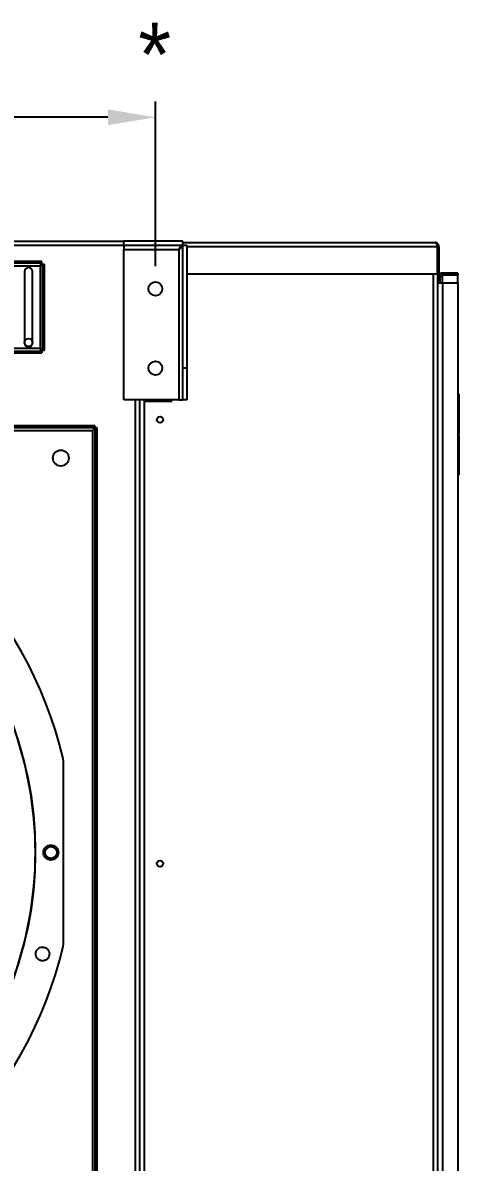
# Model space of a CAD drawing. Header units: inches. Extents: x 1229 to 1453, y -1023 to -720.
# Drawn here: x 1325.49 to 1339.26, y -875.03 to -839.09 of the extents above; entities that cross this region are included whole.
import ezdxf

# ---------------------------------------------------------------- set-up
doc = ezdxf.new("R2010")
doc.units = ezdxf.units.IN
doc.header["$MEASUREMENT"] = 0
doc.header["$PDSIZE"] = -1
doc.dimstyles.new('RAE Solutions', dxfattribs={"dimtxt": 2, "dimasz": 1.5, "dimexe": 0.5, "dimexo": 0.5, "dimgap": 0.5, "dimtad": 0, "dimtih": 1, "dimtoh": 1, "dimdec": 3, "dimrnd": 0.125, "dimzin": 1, "dimdsep": 46, "dimlunit": 5, "dimtxsty": 'Standard', "dimcen": 0.09, "dimadec": 0, "dimazin": 0, "dimtfac": 1, "dimtdec": 3, "dimtofl": 0, "dimtmove": 0, "dimatfit": 3, "dimfxl": 1, "dimtolj": 1, "dimtzin": 1, "dimarcsym": 0})

# ---------------------------------------------------------------- blocks, each defined once
blk = doc.blocks.new('*D272')
at = {"color": 0, "lineweight": -2, "transparency": 16777216}
for p, q in [((1299.736, -846.764), (1299.736, -841.57)), ((1329.674, -846.764), (1329.674, -841.57)), ((1301.236, -842.07), (1312.705, -842.07)), ((1328.174, -842.07), (1316.705, -842.07))]:
    blk.add_line(p, q, dxfattribs=at)
at = {"color": 0, "transparency": 16777216}
for points in [[(1301.236, -841.82), (1301.236, -842.32), (1299.736, -842.07)], [(1328.174, -841.82), (1328.174, -842.32), (1329.674, -842.07)]]:
    blk.add_solid(points, dxfattribs=at)
at = {"layer": 'Defpoints', "color": 0, "transparency": 16777216}
for p in [(1299.736, -842.07), (1299.736, -847.264), (1329.674, -847.264)]:
    blk.add_point(p, dxfattribs=at)
at = {"color": 0, "transparency": 16777216, "insert": (1314.705, -842.07), "char_height": 2, "attachment_point": 5}
blk.add_mtext('\\A1;30', dxfattribs=at)

msp = doc.modelspace()

# ---------------------------------------------------------------- linework, layer by layer
at = {"color": 18, "linetype": 'Continuous', "lineweight": 25, "true_color": 0x000000}
for p, q in [((1239.6739, -845.9825), (1328.6739, -845.9825)), ((1328.6739, -846.1125), (1328.6739, -845.9825)), ((1330.5368, -845.9825), (1328.6739, -845.9825)), ((1328.6739, -846.1125), (1328.6739, -845.9825)), ((1330.5368, -845.9825), (1328.6739, -845.9825)), ((1330.5368, -846.1125), (1330.5368, -845.9825)), ((1330.5368, -846.1125), (1330.5368, -845.9825)), ((1328.6739, -846.1155), (1239.6739, -846.1155)), ((1330.5368, -846.1125), (1328.6739, -846.1125)), ((1328.6739, -846.1125), (1328.6739, -846.2465)), ((1330.5368, -846.1125), (1328.6739, -846.1125)), ((1328.6739, -846.1125), (1328.6739, -846.2465)), ((1330.4099, -846.2465), (1328.6739, -846.2465)), ((1328.6739, -850.9825), (1328.6739, -846.2465)), ((1330.4099, -846.2465), (1328.6739, -846.2465)), ((1328.6739, -850.9825), (1328.6739, -846.2465)), ((1330.4099, -846.2465), (1330.4099, -850.9825)), ((1330.4099, -846.2465), (1330.4099, -850.9825)), ((1330.5062, -846.1526), (1330.4727, -846.1526)), ((1330.5062, -846.1526), (1330.4727, -846.1526)), ((1330.5368, -846.0196), (1338.4869, -846.0196)), ((1330.5368, -846.0196), (1338.4869, -846.0196)), ((1330.6739, -846.1196), (1330.5439, -846.1196)), ((1330.5439, -849.9825), (1330.5439, -846.1196)), ((1330.6739, -846.1196), (1330.5439, -846.1196)), ((1330.5439, -849.9825), (1330.5439, -846.1196)), ((1330.6739, -849.9825), (1330.6739, -846.1196)), ((1330.6739, -849.9825), (1330.6739, -846.1196)), ((1338.5628, -846.1526), (1330.6739, -846.1526)), ((1338.5628, -846.1526), (1330.6739, -846.1526)), ((1338.5628, -846.1526), (1338.5628, -847.0196)), ((1338.5699, -846.1526), (1338.5628, -846.1526)), ((1338.5628, -846.1526), (1338.5628, -847.0196)), ((1338.5699, -846.1526), (1338.5628, -846.1526)), ((1338.6199, -846.1526), (1338.5699, -846.1526)), ((1338.5699, -846.1526), (1338.5699, -847.0196)), ((1338.6199, -846.1526), (1338.5699, -846.1526)), ((1338.5699, -846.1526), (1338.5699, -847.0196)), ((1338.6199, -846.1526), (1338.6199, -847.0196)), ((1338.6199, -846.1526), (1338.6199, -847.0196)), ((1326.096, -846.6239), (1302.2517, -846.6239)), ((1326.096, -846.6739), (1302.2517, -846.6739)), ((1326.096, -846.6739), (1326.096, -846.6239)), ((1326.1239, -846.7017), (1326.1739, -846.7017)), ((1326.1239, -849.421), (1326.1239, -846.7017)), ((1326.1739, -849.421), (1326.1739, -846.7017)), ((1302.3069, -846.7569), (1326.0409, -846.7569)), ((1325.5489, -846.9364), (1325.5489, -849.1864)), ((1325.7989, -849.1864), (1325.7989, -846.9364)), ((1326.0409, -846.7569), (1326.0409, -849.3659)), ((1338.5628, -847.0196), (1330.6739, -847.0196)), ((1338.5628, -847.0196), (1330.6739, -847.0196)), ((1338.4369, -847.0196), (1338.4369, -884.4265)), ((1338.4369, -847.0196), (1338.4369, -884.4265)), ((1338.6199, -847.0196), (1338.5699, -847.0196)), ((1338.5699, -847.0196), (1338.5699, -884.4265)), ((1338.6199, -847.0196), (1338.5699, -847.0196)), ((1338.5699, -847.0196), (1338.5699, -884.4265)), ((1338.5859, -847.0456), (1338.6117, -847.0456)), ((1338.5859, -847.0456), (1338.5859, -847.2956)), ((1338.5859, -847.0456), (1338.6117, -847.0456)), ((1338.5859, -847.0456), (1338.5859, -847.2956)), ((1338.6117, -847.0456), (1338.6489, -847.0456)), ((1338.6117, -847.0456), (1338.6489, -847.0456)), ((1338.6489, -847.0456), (1338.6489, -847.2956)), ((1338.6489, -847.0456), (1338.6489, -847.2956)), ((1338.7319, -847.0456), (1338.7319, -846.9826)), ((1339.2109, -846.9826), (1338.7319, -846.9826)), ((1338.7319, -847.0456), (1338.7319, -846.9826)), ((1339.2109, -846.9826), (1338.7319, -846.9826)), ((1339.2109, -847.0456), (1338.7319, -847.0456)), ((1338.7319, -847.2956), (1338.7319, -847.0456)), ((1339.2109, -847.0456), (1338.7319, -847.0456)), ((1338.7319, -847.2956), (1338.7319, -847.0456)), ((1339.2109, -846.9826), (1339.2109, -847.0456)), ((1339.2109, -846.9826), (1339.2109, -847.0456)), ((1339.2109, -847.2956), (1339.2109, -847.0456)), ((1339.2109, -847.2956), (1339.2109, -847.0456)), ((1338.5859, -883.5456), (1338.5859, -847.2956)), ((1338.5859, -847.2956), (1338.6117, -847.2956)), ((1338.5859, -883.5456), (1338.5859, -847.2956)), ((1338.5859, -847.2956), (1338.6117, -847.2956)), ((1338.6117, -847.2956), (1338.7319, -847.2956)), ((1338.6117, -847.2956), (1338.7319, -847.2956)), ((1338.7319, -847.2956), (1338.7319, -883.5456)), ((1338.7319, -847.2956), (1339.2109, -847.2956)), ((1338.7319, -847.2956), (1338.7319, -883.5456)), ((1338.7319, -847.2956), (1339.2109, -847.2956)), ((1339.2109, -847.2956), (1339.2109, -883.5456)), ((1339.2109, -847.2956), (1339.2109, -883.5456)), ((1302.2517, -849.4489), (1326.096, -849.4489)), ((1302.2517, -849.4989), (1326.096, -849.4989)), ((1326.0409, -849.3659), (1302.3069, -849.3659)), ((1326.096, -849.4489), (1326.096, -849.4989)), ((1326.1239, -849.421), (1326.1739, -849.421)), ((1330.6739, -849.9825), (1330.5439, -849.9825)), ((1330.5439, -850.9825), (1330.5439, -849.9825)), ((1330.6739, -849.9825), (1330.5439, -849.9825)), ((1330.5439, -850.9825), (1330.5439, -849.9825)), ((1330.6739, -850.9825), (1330.6739, -849.9825)), ((1330.6739, -850.9825), (1330.6739, -849.9825)), ((1330.4099, -850.9825), (1328.6739, -850.9825)), ((1330.4099, -850.9825), (1328.6739, -850.9825)), ((1329.0409, -850.9825), (1329.0409, -884.4265)), ((1329.0409, -850.9825), (1329.0409, -884.4265)), ((1329.1739, -850.9825), (1329.1739, -884.4265)), ((1329.1739, -850.9825), (1329.1739, -884.4265)), ((1329.3199, -850.9825), (1329.3199, -851.0276)), ((1329.3199, -850.9825), (1329.3199, -851.0276)), ((1330.1739, -850.9825), (1330.1739, -851.0276)), ((1330.1739, -850.9825), (1330.1739, -851.0276)), ((1330.1949, -851.0276), (1330.1949, -850.9825)), ((1330.1949, -851.0276), (1330.1949, -850.9825)), ((1330.4099, -850.9825), (1330.5439, -850.9825)), ((1330.4099, -850.9825), (1330.5439, -850.9825)), ((1330.6739, -850.9825), (1330.5439, -850.9825)), ((1330.6739, -850.9825), (1330.5439, -850.9825)), ((1339.2579, -850.8006), (1339.2109, -850.8006)), ((1339.2579, -850.8006), (1339.2109, -850.8006)), ((1339.2579, -852.0406), (1339.2579, -850.8006)), ((1339.2579, -852.0406), (1339.2579, -850.8006)), ((1329.3199, -851.0276), (1329.3199, -884.4265)), ((1329.3199, -851.0276), (1330.1949, -851.0276)), ((1329.3199, -851.0276), (1329.3199, -884.4265)), ((1329.3199, -851.0276), (1330.1949, -851.0276)), ((1327.7665, -851.7987), (1300.7607, -851.7987)), ((1327.7665, -851.8617), (1300.7607, -851.8617)), ((1300.8366, -851.9447), (1327.6906, -851.9447)), ((1327.6906, -851.9447), (1327.6906, -879.1947)), ((1327.7665, -851.7987), (1327.7665, -851.8617)), ((1327.8366, -851.8687), (1327.7736, -851.8687)), ((1327.7736, -879.2706), (1327.7736, -851.8687)), ((1327.8366, -879.2706), (1327.8366, -851.8687)), ((1339.2579, -852.0406), (1339.2109, -852.0406)), ((1339.2579, -852.0406), (1339.2109, -852.0406)), ((1339.2421, -852.1031), (1339.2421, -852.0406)), ((1339.2421, -852.1031), (1339.2421, -852.0406)), ((1338.5699, -852.1031), (1338.5859, -852.1031)), ((1338.5699, -852.1031), (1338.5859, -852.1031)), ((1339.2574, -852.1031), (1339.2109, -852.1031)), ((1339.2574, -852.1031), (1339.2109, -852.1031)), ((1339.2574, -853.3431), (1339.2574, -852.1031)), ((1339.2574, -853.3431), (1339.2574, -852.1031)), ((1338.5699, -853.3431), (1338.5859, -853.3431)), ((1338.5699, -853.3431), (1338.5859, -853.3431)), ((1339.2574, -853.3431), (1339.2109, -853.3431)), ((1339.2574, -853.3431), (1339.2109, -853.3431)), ((1326.7723, -862.3832), (1326.7618, -862.2929)), ((1326.7724, -865.2608), (1326.7723, -862.3832)), ((1326.7723, -868.1384), (1326.7724, -865.2608)), ((1326.7618, -868.2287), (1326.7723, -868.1384))]:
    msp.add_line(p, q, dxfattribs=at)
for centre, radius in [((1329.6739, -847.4825), 0.2188), ((1329.6739, -847.4825), 0.2188), ((1325.6739, -849.1737), 0.125), ((1329.6739, -849.9825), 0.2188), ((1329.6739, -849.9825), 0.2188), ((1329.8199, -851.6111), 0.0995), ((1329.8199, -851.6111), 0.0995), ((1326.6906, -852.8197), 0.25), ((1314.1739, -865.2608), 11.7126), ((1326.3786, -865.2608), 0.1875), ((1329.8199, -865.6111), 0.0995), ((1329.8199, -865.6111), 0.0995)]:
    msp.add_circle(centre, radius, dxfattribs=at)
for centre, radius, start, end in [((1325.6739, -846.9364), 0.125, 0, 180), ((1338.7319, -847.1286), 0.146, 90, 145.35478), ((1338.7319, -847.1286), 0.146, 90, 145.35478), ((1338.7319, -847.1286), 0.083, 90, 180), ((1338.7319, -847.1286), 0.083, 90, 180), ((1325.6739, -849.1864), 0.125, 180, 0), ((1314.1739, -865.2608), 12.9331, 13.26667, 76.73333), ((1314.1739, -865.2608), 11.7147, 339.09994, 20.90006), ((1314.1739, -865.2608), 12.9331, 283.26667, 346.73333)]:
    msp.add_arc(centre, radius, start, end, dxfattribs=at)
for points, knots in [([(1330.4099, -846.2465), (1330.4204, -846.229), (1330.4416, -846.1939), (1330.4733, -846.1496), (1330.5051, -846.1186), (1330.5262, -846.1146), (1330.5368, -846.1125)], [0, 0, 0, 0, 0.2499997, 0.4999982, 0.7500043, 1, 1, 1, 1]), ([(1330.4099, -846.2465), (1330.4204, -846.229), (1330.4416, -846.1939), (1330.4733, -846.1496), (1330.5051, -846.1186), (1330.5262, -846.1146), (1330.5368, -846.1125)], [0, 0, 0, 0, 0.2499997, 0.4999982, 0.7500043, 1, 1, 1, 1]), ([(1330.5439, -846.1196), (1330.5428, -846.1207), (1330.5406, -846.1228), (1330.5246, -846.1359), (1330.4983, -846.1593), (1330.4596, -846.1979), (1330.4272, -846.2296), (1330.4099, -846.2465)], [0, 0, 0, 0, 0.1511523, 0.3020004, 0.4605084, 0.711982, 1, 1, 1, 1]), ([(1330.5439, -846.1196), (1330.5428, -846.1207), (1330.5406, -846.1228), (1330.5246, -846.1359), (1330.4983, -846.1593), (1330.4596, -846.1979), (1330.4272, -846.2296), (1330.4099, -846.2465)], [0, 0, 0, 0, 0.1511523, 0.3020004, 0.4605084, 0.711982, 1, 1, 1, 1]), ([(1338.4869, -846.0196), (1338.4957, -846.021), (1338.515, -846.0241), (1338.5401, -846.0483), (1338.5552, -846.0849), (1338.5614, -846.1205), (1338.5624, -846.1438), (1338.5628, -846.1526)], [0, 0, 0, 0, 0.2277485, 0.4962014, 0.6892053, 0.8824399, 1, 1, 1, 1]), ([(1338.6199, -846.1526), (1338.619, -846.1409), (1338.6172, -846.1186), (1338.605, -846.0894), (1338.5896, -846.0668), (1338.5684, -846.0461), (1338.5355, -846.0253), (1338.5052, -846.0218), (1338.4869, -846.0196)], [0, 0, 0, 0, 0.15709085, 0.29742919, 0.42172758, 0.53098073, 0.71670474, 1, 1, 1, 1]), ([(1338.4869, -846.0196), (1338.4957, -846.021), (1338.515, -846.0241), (1338.5401, -846.0483), (1338.5552, -846.0849), (1338.5614, -846.1205), (1338.5624, -846.1438), (1338.5628, -846.1526)], [0, 0, 0, 0, 0.2277485, 0.4962014, 0.6892053, 0.8824399, 1, 1, 1, 1]), ([(1338.6199, -846.1526), (1338.619, -846.1409), (1338.6172, -846.1186), (1338.605, -846.0894), (1338.5896, -846.0668), (1338.5684, -846.0461), (1338.5355, -846.0253), (1338.5052, -846.0218), (1338.4869, -846.0196)], [0, 0, 0, 0, 0.15709085, 0.29742919, 0.42172758, 0.53098073, 0.71670474, 1, 1, 1, 1]), ([(1338.5699, -846.1526), (1338.5692, -846.1453), (1338.568, -846.1314), (1338.5629, -846.1174), (1338.559, -846.1118), (1338.5586, -846.1112)], [0, 0, 0, 0, 0.4983993, 0.9495515, 1, 1, 1, 1]), ([(1338.5699, -846.1526), (1338.5692, -846.1453), (1338.568, -846.1314), (1338.5629, -846.1174), (1338.559, -846.1118), (1338.5586, -846.1112)], [0, 0, 0, 0, 0.4983993, 0.9495515, 1, 1, 1, 1]), ([(1326.0409, -846.7569), (1326.0451, -846.7467), (1326.0537, -846.7265), (1326.0666, -846.7001), (1326.0795, -846.6813), (1326.0893, -846.6744), (1326.0948, -846.674), (1326.096, -846.6739)], [0, 0, 0, 0, 0.2332176, 0.4664862, 0.6997632, 0.9330417, 1, 1, 1, 1]), ([(1326.1239, -846.7017), (1326.1228, -846.706), (1326.1206, -846.7146), (1326.1038, -846.7274), (1326.0794, -846.7403), (1326.0567, -846.7501), (1326.0438, -846.7556), (1326.0409, -846.7569)], [0, 0, 0, 0, 0.2332229, 0.4664916, 0.6997641, 0.9330449, 1, 1, 1, 1]), ([(1326.096, -849.4489), (1326.0917, -849.4478), (1326.0831, -849.4456), (1326.0703, -849.4288), (1326.0574, -849.4045), (1326.0476, -849.3817), (1326.0421, -849.3688), (1326.0409, -849.3659)], [0, 0, 0, 0, 0.2332229, 0.4664903, 0.6997614, 0.9330409, 1, 1, 1, 1]), ([(1326.0409, -849.3659), (1326.051, -849.3702), (1326.0713, -849.3787), (1326.0977, -849.3916), (1326.1164, -849.4045), (1326.1233, -849.4143), (1326.1238, -849.4198), (1326.1239, -849.421)], [0, 0, 0, 0, 0.233225, 0.4664945, 0.6997631, 0.9330447, 1, 1, 1, 1]), ([(1327.7665, -851.8617), (1327.7661, -851.8621), (1327.7653, -851.8629), (1327.761, -851.8689), (1327.7545, -851.8775), (1327.7429, -851.8911), (1327.7212, -851.9131), (1327.702, -851.9329), (1327.6906, -851.9447)], [0, 0, 0, 0, 0.1202754, 0.2365964, 0.3512753, 0.4667359, 0.683958, 1, 1, 1, 1]), ([(1327.6906, -851.9447), (1327.7034, -851.9323), (1327.7241, -851.9123), (1327.7484, -851.8884), (1327.7643, -851.8756), (1327.7725, -851.8699), (1327.7733, -851.8691), (1327.7736, -851.8687)], [0, 0, 0, 0, 0.3427326, 0.5568104, 0.7264845, 0.8967102, 1, 1, 1, 1]), ([(1302.4643, -865.2608), (1302.4692, -865.0053), (1302.4788, -864.4944), (1302.5568, -863.7313), (1302.681, -862.9748), (1302.8553, -862.228), (1303.0778, -861.4942), (1303.3479, -860.7766), (1303.6644, -860.0781), (1304.0259, -859.4019), (1304.4308, -858.7507), (1304.8774, -858.1274), (1305.3639, -857.5347), (1305.8881, -856.975), (1306.4477, -856.4508), (1307.0405, -855.9644), (1307.6637, -855.5177), (1308.3149, -855.1128), (1308.9912, -854.7513), (1309.6896, -854.4349), (1310.4073, -854.1648), (1311.141, -853.9422), (1311.8878, -853.7681), (1312.6444, -853.6432), (1313.4075, -853.568), (1314.1739, -853.5429), (1314.9402, -853.568), (1315.7033, -853.6432), (1316.4599, -853.7681), (1317.2067, -853.9422), (1317.9404, -854.1648), (1318.6581, -854.4349), (1319.3565, -854.7513), (1320.0328, -855.1128), (1320.684, -855.5177), (1321.3073, -855.9644), (1321.9, -856.4508), (1322.4597, -856.975), (1322.9838, -857.5347), (1323.4703, -858.1274), (1323.9169, -858.7507), (1324.3218, -859.4019), (1324.6833, -860.0781), (1324.9998, -860.7766), (1325.2699, -861.4942), (1325.4924, -862.228), (1325.6667, -862.9748), (1325.7909, -863.7313), (1325.8689, -864.4944), (1325.8786, -865.0053), (1325.8834, -865.2608)], [0, 0, 0, 0, 0.0208333, 0.0416667, 0.0625, 0.0833333, 0.1041667, 0.125, 0.1458333, 0.1666667, 0.1875, 0.2083334, 0.2291667, 0.25, 0.2708334, 0.2916666, 0.3125, 0.3333333, 0.3541667, 0.375, 0.3958333, 0.4166666, 0.4375001, 0.4583333, 0.4791667, 0.5, 0.5208333, 0.5416667, 0.5625, 0.5833334, 0.6041667, 0.625, 0.6458334, 0.6666667, 0.6875, 0.7083334, 0.7291667, 0.75, 0.7708333, 0.7916667, 0.8125, 0.8333333, 0.8541667, 0.875, 0.8958333, 0.9166667, 0.9375, 0.9583333, 0.9791667, 1, 1, 1, 1]), ([(1326.1424, -865.2608), (1326.1459, -865.2299), (1326.153, -865.1684), (1326.207, -865.0902), (1326.2842, -865.0376), (1326.3767, -865.0184), (1326.47, -865.0362), (1326.5488, -865.0886), (1326.604, -865.1675), (1326.6112, -865.2297), (1326.6148, -865.2608)], [0, 0, 0, 0, 0.1248118, 0.2487714, 0.3724205, 0.4972353, 0.6229443, 0.7486446, 0.8743275, 1, 1, 1, 1]), ([(1325.8834, -865.2608), (1325.8786, -865.5163), (1325.8689, -866.0272), (1325.7909, -866.7903), (1325.6667, -867.5468), (1325.4924, -868.2936), (1325.2699, -869.0274), (1324.9998, -869.745), (1324.6833, -870.4435), (1324.3218, -871.1197), (1323.9169, -871.7709), (1323.4703, -872.3942), (1322.9838, -872.9869), (1322.4597, -873.5466), (1321.9, -874.0708), (1321.3073, -874.5572), (1320.684, -875.0039), (1320.0328, -875.4088), (1319.3565, -875.7703), (1318.6581, -876.0867), (1317.9404, -876.3568), (1317.2067, -876.5794), (1316.4599, -876.7535), (1315.7033, -876.8784), (1314.9402, -876.9536), (1314.1739, -876.9787), (1313.4075, -876.9536), (1312.6444, -876.8784), (1311.8878, -876.7535), (1311.141, -876.5794), (1310.4073, -876.3568), (1309.6896, -876.0867), (1308.9912, -875.7702), (1308.3149, -875.4088), (1307.6637, -875.0039), (1307.0405, -874.5572), (1306.4477, -874.0708), (1305.8881, -873.5466), (1305.3639, -872.9869), (1304.8774, -872.3942), (1304.4308, -871.7709), (1304.0259, -871.1197), (1303.6644, -870.4435), (1303.3479, -869.745), (1303.0778, -869.0274), (1302.8553, -868.2936), (1302.681, -867.5468), (1302.5568, -866.7903), (1302.4788, -866.0272), (1302.4692, -865.5163), (1302.4643, -865.2608)], [0, 0, 0, 0, 0.0208333, 0.0416667, 0.0625, 0.0833333, 0.1041667, 0.125, 0.1458333, 0.1666667, 0.1875, 0.2083333, 0.2291667, 0.25, 0.2708333, 0.2916666, 0.3125, 0.3333333, 0.3541666, 0.375, 0.3958333, 0.4166666, 0.4375, 0.4583333, 0.4791667, 0.5, 0.5208333, 0.5416667, 0.5624999, 0.5833334, 0.6041667, 0.625, 0.6458333, 0.6666667, 0.6875, 0.7083334, 0.7291666, 0.75, 0.7708333, 0.7916666, 0.8125, 0.8333333, 0.8541667, 0.875, 0.8958333, 0.9166667, 0.9375, 0.9583333, 0.9791667, 1, 1, 1, 1]), ([(1326.6148, -865.2608), (1326.6112, -865.2919), (1326.604, -865.3541), (1326.5488, -865.433), (1326.47, -865.4854), (1326.3767, -865.5032), (1326.2842, -865.484), (1326.2071, -865.4314), (1326.153, -865.3533), (1326.1459, -865.2917), (1326.1424, -865.2608)], [0, 0, 0, 0, 0.1256863, 0.2513821, 0.3770963, 0.5028119, 0.6275054, 0.751093, 0.8750863, 1, 1, 1, 1]), ([(1325.8983, -868.4604), (1325.9015, -868.4321), (1325.908, -868.3756), (1325.9577, -868.3038), (1326.0286, -868.2556), (1326.1133, -868.2382), (1326.1987, -868.2545), (1326.2709, -868.3026), (1326.3215, -868.3749), (1326.3281, -868.4319), (1326.3314, -868.4604)], [0, 0, 0, 0, 0.1247761, 0.2492681, 0.3731868, 0.4974528, 0.6229639, 0.7486573, 0.8743365, 1, 1, 1, 1]), ([(1326.3314, -868.4604), (1326.3281, -868.4889), (1326.3215, -868.5458), (1326.2709, -868.6181), (1326.1987, -868.6662), (1326.1131, -868.6826), (1326.0281, -868.6649), (1325.9573, -868.6165), (1325.908, -868.5449), (1325.9015, -868.4886), (1325.8983, -868.4604)], [0, 0, 0, 0, 0.1256207, 0.2512443, 0.3768827, 0.5025359, 0.6279122, 0.7518756, 0.8754947, 1, 1, 1, 1])]:
    msp.add_open_spline(points, degree=3, knots=knots, dxfattribs=at)

# ---------------------------------------------------------------- texts
at = {"color": 18, "true_color": 0x000000, "insert": (1329.6525, -840.0902), "char_height": 2, "attachment_point": 5}
msp.add_mtext('\\A1;*', dxfattribs=at)

# ---------------------------------------------------------------- dimensions: what is measured, and where the dimension line sits
at = {"color": 18, "true_color": 0x000000}
dim = msp.add_linear_dim(base=(1299.736354293, -842.0697140617), p1=(1329.673854293, -847.2637972179), p2=(1299.736354293, -847.2637971909), dimstyle='RAE Solutions', dxfattribs=at)
dim.commit()
dim.dimension.update_dxf_attribs({"geometry": '*D272', "text_midpoint": (1314.705104293, -842.0697140617)})

doc.saveas('drawing.dxf')
